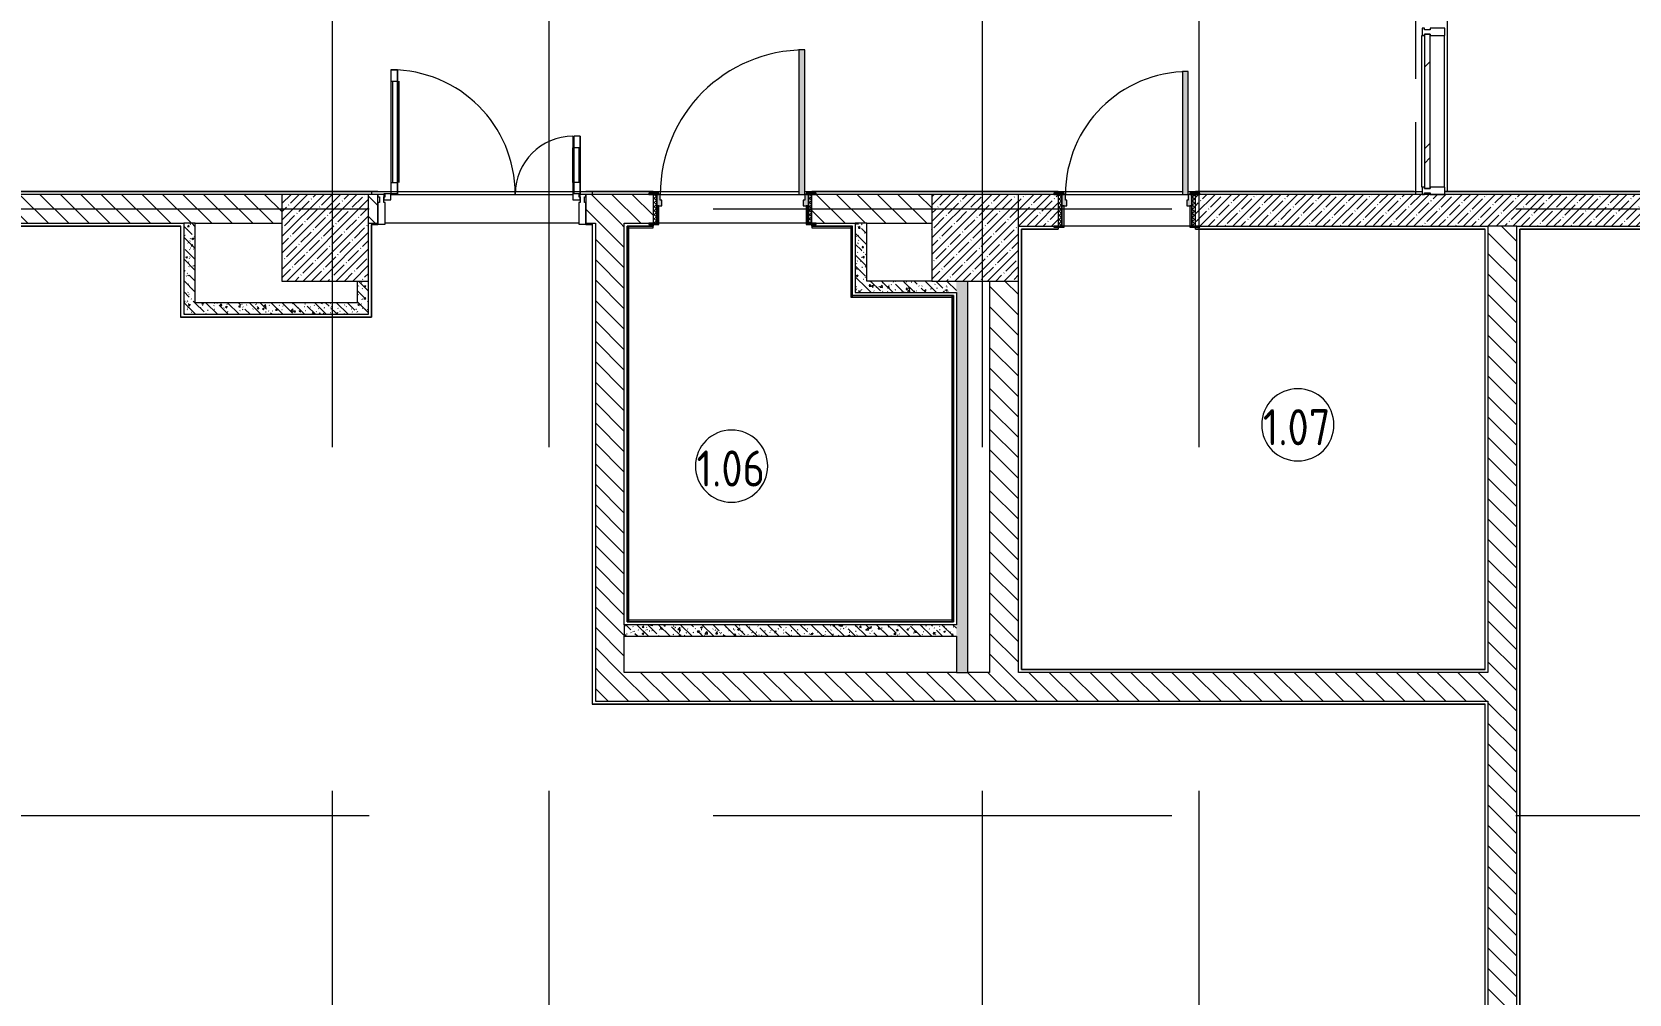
# Model space of a CAD drawing. Header units: millimetres. Extents: x -7229 to 193500, y -8553 to 29000.
# Drawn here: x 146202 to 157260, y 2363 to 9025 of the extents above; entities that cross this region are included whole.
import ezdxf

# ---------------------------------------------------------------- set-up
doc = ezdxf.new("R2010")
doc.units = ezdxf.units.MM
doc.linetypes.add('200_ШТРИХ__ш1_п0_6_', pattern=[800, 500, -300])
doc.linetypes.add('Осевая', pattern=[15875, 3175, -2381.25, 7937.5, -2381.25])
for name, color, linetype, lineweight in [('A-AREA-IDEN', 7, 'Continuous', 9), ('A-DETL-MBND-1', 7, '200_ШТРИХ__ш1_п0_6_', 9), ('A-GLAZ-CURT-2', 7, 'Continuous', 9), ('A-GLAZ-CWMG-3', 7, 'Continuous', 9), ('A-WALL-4', 7, 'Continuous', 13), ('I-WALL-5', 7, 'Continuous', 9), ('S-COLS-2', 7, 'Continuous', 9), ('Оси-2', 7, 'Осевая', 9)]:
    doc.layers.add(name, color=color, linetype=linetype, lineweight=lineweight)
for name, color, linetype, lineweight, true_color in [('A-DETL-GENF-7', 7, 'Continuous', 9, 0xaaaaaa), ('A-DOOR-4', 7, 'Continuous', 9, 0xaaaaaa), ('A-DOOR-5', 7, 'Continuous', 9, 0xe2e2e2), ('A-DOOR-FRAM-4', 7, 'Continuous', 9, 0xe2e2e2), ('A-DOOR-FRAM-5', 7, 'Continuous', 9, 0xaaaaaa), ('A-FLOR-3', 7, 'Continuous', 9, 0xaaaaaa), ('I-WALL-6', 7, 'Continuous', 9, 0x787878)]:
    doc.layers.add(name, color=color, linetype=linetype, lineweight=lineweight, true_color=true_color)
doc.styles.add('GOST Common', font='GOST_Common.ttf', dxfattribs={"width": 0.9, "height": 250})
pattern_1 = [(135, (135772.9, 0), (-70.7107, -70.7107), [])]
pattern_2 = [(135, (135772.9, 0), (-75.43415, -75.43415), [106.68, -17.78, 3.556, -17.78]), (135, (135772.9, 75.39), (-75.43415, -75.43415), []), (50, (135772.9, 0), (127.5292, -11.1576), [13.335, -146.685]), (355, (135772.9, 0), (-24.6697, 133.74), [10.668, -117.348]), (100.451, (135783.52, -0.93), (102.8597, 122.5818), [11.333, -124.663]), (46.184, (135772.9, 35.56), (189.7552, -29.4304), [20.002, -220.027]), (96.636, (135788.7, 33.1), (166.1822, 173.1996), [17, -186.995]), (351.184, (135772.9, 35.56), (166.184, 173.1976), [16.002, -176.022]), (21, (135790.68, 26.67), (106.13027, -71.586), [13.335, -146.685]), (326, (135790.68, 26.67), (43.2619, 128.93175), [10.668, -117.348]), (71.451, (135799.52, 20.7), (149.392, 57.34505), [11.333, -124.663]), (37.5, (135772.895, 0), (2.16223, 59.18836), [3.353, -112.573, 3.353, -115.773, -117.793]), (37.5, (135772.895, 0), (2.16223, 59.18836), [-235.052, 3.353, -114.44]), (7.5, (135772.895, 0), (46.77386, 70.12615), [3.353, -64.567, 3.353, -109.906, -44.894]), (7.5, (135772.895, 0), (46.77386, 70.12615), [-181.178, 3.353, -41.542]), (327.5, (135733.246, 0), (94.91367, -4.01009), [3.353, -41.097, 3.353, -135.331, -184.023]), (327.5, (135733.246, 0), (94.91367, -4.01009), [-183.134, 3.353, -180.67]), (317.5, (135715.47, 0), (103.69057, 17.79882), [3.353, -54.432, 3.353, -88.748, -130.683]), (317.5, (135715.47, 0), (103.69057, 17.79882), [-149.885, 3.353, -127.33])]

# ---------------------------------------------------------------- blocks, each defined once
blk = doc.blocks.new('Прямоугольный импост - Импост структурный с накладкой - 160мм Темный-30756008-План зашивки приборов отопления в осях 1-12')
at = {"layer": 'A-GLAZ-CWMG-3'}
for p, q in [((-50, 0), (-50, 17)), ((-50, 17), (0, 17)), ((-40, 0), (-50, 0)), ((-40, -40), (-40, 0)), ((0, 0), (-10, 0)), ((-10, 0), (-10, -40)), ((0, 17), (0, 0)), ((-50, -140), (-50, -40)), ((-50, -40), (-40, -40)), ((-10, -40), (0, -40)), ((0, -40), (0, -140)), ((0, -140), (-50, -140))]:
    blk.add_line(p, q, dxfattribs=at)
blk = doc.blocks.new('Системная панель - Стекло - 40мм-31920837-План зашивки приборов отопления в осях 1-12')
at = {"layer": 'A-GLAZ-CURT-2'}
h = blk.add_hatch(dxfattribs=at)
h.set_pattern_fill('FP_133', color=256, style=0, pattern_type=2)
h.set_pattern_definition([(135, (8375, -20170.26), (-282.843, -282.843), [200, -600]), (135, (8475, -20370.26), (-282.843, -282.843), [600, -200]), (135, (8575, -19970.26), (-282.843, -282.843), [200, -600])])
h.paths.add_polyline_path([(535, 0), (535, 40), (-535, 40), (-535, 0), (483, 0)])
for p, q in [((535, 40), (-535, 40)), ((-535, 40), (-535, 0)), ((-535, 0), (535, 0)), ((535, 0), (535, 40))]:
    blk.add_line(p, q, dxfattribs=at)
blk = doc.blocks.new('Прямоугольный импост - Импост структурный с накладкой - 160мм Темный-31920697-План зашивки приборов отопления в осях 1-12')
at = {"layer": 'A-GLAZ-CWMG-3'}
for p, q in [((20053, 7950), (20053, 9000)), ((20210, 7950), (20210, 9000))]:
    blk.add_line(p, q, dxfattribs=at)
blk = doc.blocks.new('Прямоугольный импост - Импост структурный с накладкой - 160мм Темный-30755591-План зашивки приборов отопления в осях 1-12')
at = {"layer": 'A-GLAZ-CWMG-3'}
for p, q in [((-25, 0), (-25, 17)), ((-25, 17), (25, 17)), ((-15, 0), (-25, 0)), ((-15, -40), (-15, 0)), ((25, 0), (15, 0)), ((15, 0), (15, -40)), ((25, 17), (25, 0)), ((-25, -140), (-25, -40)), ((-25, -40), (-15, -40)), ((15, -40), (25, -40)), ((25, -40), (25, -140)), ((25, -140), (-25, -140))]:
    blk.add_line(p, q, dxfattribs=at)
blk = doc.blocks.new('BSC_Колонна _Прямоугольная - 600х600-20441433-План зашивки приборов отопления в осях 1-12')
at = {"layer": 'S-COLS-2'}
h = blk.add_hatch(dxfattribs=at)
h.set_pattern_fill('FP_188', color=256, style=0, pattern_type=2)
h.set_pattern_definition([(45, (-12460, -7600), (-57.02463, 57.02463), []), (45, (-12402.975, -7600), (-57.02463, 57.02463), [100.806, -20.161, 3.353, -16.808])])
h.paths.add_polyline_path([(-300, -300), (300, -300), (300, 300), (-300, 300), (-300, -165)])
for p, q in [((300, 300), (-300, 300)), ((-300, 300), (-300, -300)), ((300, -300), (300, 300)), ((-300, -300), (300, -300))]:
    blk.add_line(p, q, dxfattribs=at)
blk = doc.blocks.new('BSC_Колонна _Прямоугольная - 600х600-V188-План зашивки приборов отопления в осях 1-12')
at = {"layer": 'S-COLS-2'}
h = blk.add_hatch(dxfattribs=at)
h.set_pattern_fill('FP_189', color=256, style=0, pattern_type=2)
h.set_pattern_definition([(45, (-16960, -7600), (-57.02463, 57.02463), []), (45, (-16902.975, -7600), (-57.02463, 57.02463), [100.806, -20.161, 3.353, -16.808])])
h.paths.add_polyline_path([(100, -300), (300, -300), (300, 300), (-300, 300), (-300, -300)])
for p, q in [((300, 300), (-300, 300)), ((-300, 300), (-300, -300)), ((300, -300), (300, 300)), ((-300, -300), (300, -300))]:
    blk.add_line(p, q, dxfattribs=at)
blk = doc.blocks.new('110_Дверь_СКБ_1Ст_Внутренняя1 - Д-7_л__950x2100h_Туалет-21784696-План зашивки приборов отопления в осях 1-12')
at = {"layer": 'A-DOOR-4'}
h = blk.add_hatch(dxfattribs=at)
h.set_pattern_fill('FP_57', color=256, style=0, pattern_type=2)
h.set_pattern_definition([(135, (1826.41, 174.685), (-14.14214, -14.14214), []), (225, (1826.41, 174.685), (14.14214, -14.14214), [])])
h.paths.add_polyline_path([(487.5, -110), (487.5, 110), (462.5, 110), (462.5, -110)])
at = {"layer": 'A-DOOR-5'}
h = blk.add_hatch(color=256, dxfattribs=at)
h.paths.add_polyline_path([(447.5, 30), (462.5, 30), (462.5, 110), (437.5, 110), (437.5, 70), (427.5, 70), (427.5, 30), (437.5, 30)])
h.paths.add_polyline_path([(-422.5, 30), (-402.5, 30), (-402.5, 70), (-412.5, 70), (-412.5, 110), (-437.5, 110), (-437.5, 30)])
at = {"layer": 'A-DOOR-FRAM-4'}
for points in [[(414.4, 110), (437.5, 110), (437.5, 960), (397.5, 960), (397.5, 110)], [(-437.5, 110), (-422.5, 110), (-422.5, 118), (-492.5, 118), (-492.5, 110), (-442.4, 110)], [(517.5, 110), (517.5, 118), (447.5, 118), (447.5, 110), (487.5, 110)], [(-422.5, -110), (-422.5, 30), (-437.5, 30), (-437.5, -110)], [(462.5, -110), (462.5, 30), (447.5, 30), (447.5, -110)], [(-461.5, -118), (-422.5, -118), (-422.5, -110), (-492.5, -110), (-492.5, -118), (-462.5, -118)], [(517.5, -118), (517.5, -110), (447.5, -110), (447.5, -118), (492.2, -118)]]:
    blk.add_hatch(color=256, dxfattribs=at).paths.add_polyline_path(points)
at = {"layer": 'A-DOOR-FRAM-5'}
h = blk.add_hatch(dxfattribs=at)
h.set_pattern_fill('FP_58', color=256, style=0, pattern_type=2)
h.set_pattern_definition([(45, (-296.384, 174.685), (-14.1421, 14.1421), []), (135, (-296.384, 174.685), (-14.1421, -14.1421), [])])
h.paths.add_polyline_path([(-460.8, -110), (-437.5, -110), (-437.5, 110), (-462.5, 110), (-462.5, -110)])
at = {"layer": 'A-DOOR-4'}
for p, q in [((437.5, 960), (397.5, 960)), ((397.5, 960), (397.5, 110)), ((437.5, 110), (437.5, 960)), ((397.5, 110), (437.5, 110))]:
    blk.add_line(p, q, dxfattribs=at)
blk.add_arc((437.5, 110), 850, 90, 180, dxfattribs=at)
at = {"layer": 'A-DOOR-FRAM-5'}
for p, q in [((-422.5, 118), (-492.5, 118)), ((-492.5, 118), (-492.5, 110)), ((-422.5, 110), (-422.5, 118)), ((517.5, 118), (447.5, 118)), ((447.5, 118), (447.5, 110)), ((517.5, 110), (517.5, 118)), ((-492.5, 110), (-422.5, 110)), ((-437.5, 110), (-462.5, 110)), ((-462.5, 110), (-462.5, -110)), ((-412.5, 110), (-437.5, 110)), ((-437.5, 110), (-437.5, 30)), ((-437.5, -110), (-437.5, 110)), ((-422.5, 110), (-437.5, 110)), ((-437.5, 110), (-437.5, 109)), ((-437.5, 109), (-422.5, 109)), ((-437.5, 30), (-402.5, 30)), ((-422.5, 30), (-437.5, 30)), ((-437.5, 30), (-437.5, -110)), ((-422.5, 109), (-422.5, 110)), ((-422.5, -110), (-422.5, 30)), ((-412.5, 70), (-412.5, 110)), ((-402.5, 70), (-412.5, 70)), ((-402.5, 30), (-402.5, 70)), ((437.5, 70), (427.5, 70)), ((427.5, 70), (427.5, 30)), ((427.5, 30), (462.5, 30)), ((437.5, 110), (437.5, 70)), ((462.5, 110), (437.5, 110)), ((462.5, 110), (447.5, 110)), ((447.5, 110), (447.5, 109)), ((447.5, 110), (517.5, 110)), ((447.5, 109), (462.5, 109)), ((462.5, 30), (447.5, 30)), ((447.5, 30), (447.5, -110)), ((462.5, 30), (462.5, 110)), ((487.5, 110), (462.5, 110)), ((462.5, 110), (462.5, -110)), ((462.5, 109), (462.5, 110)), ((462.5, -110), (462.5, 30)), ((487.5, -110), (487.5, 110)), ((-422.5, -110), (-492.5, -110)), ((-492.5, -110), (-492.5, -118)), ((-462.5, -110), (-437.5, -110)), ((-437.5, -110), (-422.5, -110)), ((-422.5, -118), (-422.5, -110)), ((447.5, -110), (462.5, -110)), ((517.5, -110), (447.5, -110)), ((447.5, -110), (447.5, -118)), ((462.5, -110), (487.5, -110)), ((517.5, -118), (517.5, -110)), ((-492.5, -118), (-422.5, -118)), ((447.5, -118), (517.5, -118))]:
    blk.add_line(p, q, dxfattribs=at)
blk = doc.blocks.new('110_Дверь_СКБ_1Ст_Внутренняя1 - Д-4 1100x2100h_су мгн-31800557-План зашивки приборов отопления в осях 1-12')
at = {"layer": 'A-DOOR-4'}
h = blk.add_hatch(dxfattribs=at)
h.set_pattern_fill('FP_53', color=256, style=0, pattern_type=2)
h.set_pattern_definition([(135, (1751.41, 164.685), (-14.14214, -14.14214), []), (225, (1751.41, 164.685), (14.14214, -14.14214), [])])
h.paths.add_polyline_path([(562.5, -100), (562.5, 100), (537.5, 100), (537.5, -100)])
at = {"layer": 'A-DOOR-5'}
h = blk.add_hatch(color=256, dxfattribs=at)
h.paths.add_polyline_path([(512.5, 20), (537.5, 20), (537.5, 100), (512.5, 100), (512.5, 60), (502.5, 60), (502.5, 20)])
h.paths.add_polyline_path([(-487.5, 20), (-477.5, 20), (-477.5, 60), (-487.5, 60), (-487.5, 100), (-512.5, 100), (-512.5, 20), (-497.5, 20)])
at = {"layer": 'A-DOOR-FRAM-4'}
for points in [[(472.5, 100), (512.5, 100), (512.5, 1100), (472.5, 1100), (472.5, 100.4)], [(-537.5, 100), (-497.5, 100), (-497.5, 108), (-567.5, 108), (-567.5, 100)], [(-497.5, -100), (-497.5, 20), (-512.5, 20), (-512.5, -100)], [(562.5, 100), (592.5, 100), (592.5, 108), (522.5, 108), (522.5, 100), (537.5, 100)], [(522.5, -100), (537.5, -100), (537.5, 20), (522.5, 20)], [(-536.7, -108), (-497.5, -108), (-497.5, -100), (-567.5, -100), (-567.5, -108), (-537.5, -108)], [(592.5, -108), (592.5, -100), (522.5, -100), (522.5, -108), (562.5, -108)]]:
    blk.add_hatch(color=256, dxfattribs=at).paths.add_polyline_path(points)
at = {"layer": 'A-DOOR-FRAM-5'}
h = blk.add_hatch(dxfattribs=at)
h.set_pattern_fill('FP_54', color=256, style=0, pattern_type=2)
h.set_pattern_definition([(45, (-371.384, 164.685), (-14.1421, 14.1421), []), (135, (-371.384, 164.685), (-14.1421, -14.1421), [])])
h.paths.add_polyline_path([(-536.2, -100), (-512.5, -100), (-512.5, 100), (-537.5, 100), (-537.5, -100)])
at = {"layer": 'A-DOOR-4'}
for p, q in [((512.5, 1100), (472.5, 1100)), ((472.5, 1100), (472.5, 100)), ((512.5, 100), (512.5, 1100)), ((472.5, 100), (512.5, 100))]:
    blk.add_line(p, q, dxfattribs=at)
blk.add_arc((512.5, 100), 1000, 90, 180, dxfattribs=at)
at = {"layer": 'A-DOOR-FRAM-5'}
for p, q in [((-497.5, 108), (-567.5, 108)), ((-567.5, 108), (-567.5, 100)), ((-567.5, 100), (-497.5, 100)), ((-512.5, 100), (-537.5, 100)), ((-537.5, 100), (-537.5, -100)), ((-487.5, 100), (-512.5, 100)), ((-512.5, 100), (-512.5, 20)), ((-512.5, -100), (-512.5, 100)), ((-497.5, 100), (-512.5, 100)), ((-512.5, 100), (-512.5, 99)), ((-512.5, 99), (-497.5, 99)), ((-512.5, 20), (-477.5, 20)), ((-497.5, 20), (-512.5, 20)), ((-512.5, 20), (-512.5, -100)), ((-497.5, 100), (-497.5, 108)), ((-497.5, 99), (-497.5, 100)), ((-497.5, -100), (-497.5, 20)), ((-487.5, 60), (-487.5, 100)), ((-477.5, 60), (-487.5, 60)), ((-477.5, 20), (-477.5, 60)), ((512.5, 60), (502.5, 60)), ((502.5, 60), (502.5, 20)), ((502.5, 20), (537.5, 20)), ((512.5, 100), (512.5, 60)), ((537.5, 100), (512.5, 100)), ((592.5, 108), (522.5, 108)), ((522.5, 108), (522.5, 100)), ((537.5, 100), (522.5, 100)), ((522.5, 100), (522.5, 99)), ((522.5, 100), (592.5, 100)), ((522.5, 99), (537.5, 99)), ((537.5, 20), (522.5, 20)), ((522.5, 20), (522.5, -100)), ((537.5, 20), (537.5, 100)), ((562.5, 100), (537.5, 100)), ((537.5, 100), (537.5, -100)), ((537.5, 99), (537.5, 100)), ((537.5, -100), (537.5, 20)), ((562.5, -100), (562.5, 100)), ((592.5, 100), (592.5, 108)), ((-497.5, -100), (-567.5, -100)), ((-567.5, -100), (-567.5, -108)), ((-567.5, -108), (-497.5, -108)), ((-537.5, -100), (-512.5, -100)), ((-512.5, -100), (-497.5, -100)), ((-497.5, -108), (-497.5, -100)), ((522.5, -100), (537.5, -100)), ((592.5, -100), (522.5, -100)), ((522.5, -100), (522.5, -108)), ((522.5, -108), (592.5, -108)), ((537.5, -100), (562.5, -100)), ((592.5, -108), (592.5, -100))]:
    blk.add_line(p, q, dxfattribs=at)
blk = doc.blocks.new('Прямоугольный импост - Импост структурный с накладкой - 190мм-32633035-План зашивки приборов отопления в осях 1-12')
at = {"layer": 'A-GLAZ-CWMG-3'}
for p, q in [((-50, 40), (-50, 190)), ((-50, 190), (0, 190)), ((0, 190), (0, 40)), ((-40, 40), (-50, 40)), ((-50, -17), (-50, 0)), ((-50, 0), (-40, 0)), ((-40, 0), (-40, 40)), ((-10, 40), (-10, 0)), ((0, 40), (-10, 40)), ((-10, 0), (0, 0)), ((0, 0), (0, -17)), ((0, -17), (-50, -17))]:
    blk.add_line(p, q, dxfattribs=at)
blk = doc.blocks.new('Дверь_Витражная_остекление_ - ВВ-6 остекление-32633143-План зашивки приборов отопления в осях 1-12')
at = {"layer": 'A-DETL-GENF-7'}
for p, q in [((-630, 880), (-585, 880)), ((-630, 880), (-630, 20)), ((-585, 880), (-630, 880)), ((-630, 880), (-630, 20)), ((-630, 800), (-585, 800)), ((-620, 800), (-620, 100)), ((-585, 880), (-585, 20)), ((-585, 20), (-585, 880)), ((-576, 800), (-576, 100)), ((626, 340), (626, 100)), ((680, 420), (635, 420)), ((635, 420), (635, 20)), ((680, 420), (635, 420)), ((635, 420), (635, 20)), ((680, 340), (635, 340)), ((670, 340), (670, 100)), ((680, 420), (680, 20)), ((680, 20), (680, 420)), ((-630, 100), (-585, 100)), ((-585, 20), (-630, 20)), ((-630, 20), (-585, 20)), ((680, 100), (635, 100))]:
    blk.add_line(p, q, dxfattribs=at)
at = {"layer": 'A-DOOR-4'}
for p, q in [((-630, 880), (-630, 20)), ((630, 420), (630, 20)), ((-630, 20), (-680, 20)), ((-680, 20), (-680, -20)), ((-630, -20), (-630, 20)), ((680, 20), (630, 20)), ((630, 20), (630, -20)), ((680, -20), (680, 20)), ((-680, -20), (-630, -20)), ((630, -20), (680, -20))]:
    blk.add_line(p, q, dxfattribs=at)
for centre, radius, start, end in [((-630, 20), 860, 360, 90), ((630, 20), 400, 90, 180)]:
    blk.add_arc(centre, radius, start, end, dxfattribs=at)
blk = doc.blocks.new('Прямоугольный импост - Импост структурный с накладкой - 190мм-33226183-План зашивки приборов отопления в осях 1-12')
at = {"layer": 'A-GLAZ-CWMG-3'}
for p, q in [((0, 190), (-50, 190)), ((-50, 190), (-50, 40)), ((0, 40), (0, 190)), ((-50, 40), (-40, 40)), ((-40, 0), (-50, 0)), ((-50, 0), (-50, -17)), ((-40, 40), (-40, 0)), ((-10, 0), (-10, 40)), ((-10, 40), (0, 40)), ((0, 0), (-10, 0)), ((0, -17), (0, 0)), ((-50, -17), (0, -17))]:
    blk.add_line(p, q, dxfattribs=at)
blk = doc.blocks.new('Марка_Помещения - Номер-25198446-План зашивки приборов отопления в осях 1-12')
at = {"layer": 'A-AREA-IDEN'}
for start, end in [(360, 180), (180, 360)]:
    blk.add_arc((0, 0), 2.5, start, end, dxfattribs=at)

msp = doc.modelspace()

# ---------------------------------------------------------------- hatches: boundary and pattern name
at = {"layer": 'I-WALL-5'}
h = msp.add_hatch(dxfattribs=at)
h.set_pattern_fill('FP_131', color=256, style=0, pattern_type=2)
h.set_pattern_definition(pattern_1)
h.paths.add_polyline_path([(144512.9, 7700), (147932.9, 7700), (147932.9, 7900), (144032.9, 7900), (144032.9, 7700), (144492.1, 7700)])
h = msp.add_hatch(dxfattribs=at)
h.set_pattern_fill('FP_131', color=256, style=0, pattern_type=2)
h.set_pattern_definition(pattern_1)
h.paths.add_polyline_path([(150322.9, 7700), (150502.9, 7700), (150502.9, 7900), (150037.9, 7900), (150037.9, 7700), (150302.9, 7700)])
h.paths.add_polyline_path([(151632.9, 7700), (152432.9, 7700), (152432.9, 7900), (151602.9, 7900), (151602.9, 7700)])
h.paths.add_polyline_path([(148532.9, 7700), (148597.9, 7700), (148597.9, 7900), (148532.9, 7900)])
h = msp.add_hatch(dxfattribs=at)
h.set_pattern_fill('FP_114', color=256, style=0, pattern_type=2)
h.set_pattern_definition([(45, (135772.895, 0), (-57.02463, 57.02463), []), (45, (135829.92, 0), (-57.02463, 57.02463), [100.806, -20.161, 3.353, -16.808])])
h.paths.add_polyline_path([(155539, 7680), (157682.9, 7680), (157682.9, 7900), (154257.9, 7900), (154257.9, 7680), (154287.9, 7680)])
h.paths.add_polyline_path([(153032.9, 7680), (153307.9, 7680), (153307.9, 7900), (153032.9, 7900), (153032.9, 7841.3)])
h = msp.add_hatch(dxfattribs=at)
h.set_pattern_fill('FP_131', color=256, style=0, pattern_type=2)
h.set_pattern_definition(pattern_1)
h.paths.add_polyline_path([(150170.3, 4590), (150302.9, 4590), (150302.9, 7700), (150102.9, 7700), (150102.9, 4590), (150158.2, 4590)])
h = msp.add_hatch(dxfattribs=at)
h.set_pattern_fill('FP_131', color=256, style=0, pattern_type=2)
h.set_pattern_definition(pattern_1)
h.paths.add_polyline_path([(156482.9, 100), (156482.9, 7680), (156282.9, 7680), (156282.9, 100)])
h = msp.add_hatch(dxfattribs=at)
h.set_pattern_fill('FP_131', color=256, style=0, pattern_type=2)
h.set_pattern_definition(pattern_1)
h.paths.add_polyline_path([(152848.6, 4590), (153032.9, 4590), (153032.9, 7300), (152832.9, 7300), (152832.9, 4590)])
h = msp.add_hatch(dxfattribs=at)
h.set_pattern_fill('FP_131', color=256, style=0, pattern_type=2)
h.set_pattern_definition(pattern_1)
h.paths.add_polyline_path([(156262.9, 4390), (156282.9, 4390), (156282.9, 4590), (150102.9, 4590), (150102.9, 4390), (155539, 4390)])
at = {"layer": 'I-WALL-6'}
h = msp.add_hatch(dxfattribs=at)
h.set_pattern_fill('FP_154', color=256, style=0, pattern_type=2)
h.set_pattern_definition(pattern_2)
h.paths.add_polyline_path([(147252.9, 7150), (147332.9, 7150), (147332.9, 7700), (147252.9, 7700), (147252.9, 7271.5)])
h = msp.add_hatch(dxfattribs=at)
h.set_pattern_fill('FP_154', color=256, style=0, pattern_type=2)
h.set_pattern_definition(pattern_2)
h.paths.add_polyline_path([(151982.9, 7220), (151982.9, 7700), (151902.9, 7700), (151902.9, 7220)])
h = msp.add_hatch(dxfattribs=at)
h.set_pattern_fill('FP_154', color=256, style=0, pattern_type=2)
h.set_pattern_definition(pattern_2)
h.paths.add_polyline_path([(148532.9, 7070), (148532.9, 7300), (148452.9, 7300), (148452.9, 7070)])
h = msp.add_hatch(dxfattribs=at)
h.set_pattern_fill('FP_154', color=256, style=0, pattern_type=2)
h.set_pattern_definition(pattern_2)
h.paths.add_polyline_path([(151982.9, 7220), (152602.9, 7220), (152602.9, 7300), (151982.9, 7300), (151982.9, 7274)])
h = msp.add_hatch(dxfattribs=at)
h.set_pattern_fill('FP_154', color=256, style=0, pattern_type=2)
h.set_pattern_definition(pattern_2)
h.paths.add_polyline_path([(152602.9, 4590), (152682.9, 4590), (152682.9, 7300), (152602.9, 7300), (152602.9, 4840)])
h = msp.add_hatch(dxfattribs=at)
h.set_pattern_fill('FP_154', color=256, style=0, pattern_type=2)
h.set_pattern_definition(pattern_2)
h.paths.add_polyline_path([(147467.7, 7070), (148452.9, 7070), (148452.9, 7150), (147252.9, 7150), (147252.9, 7070)])
h = msp.add_hatch(dxfattribs=at)
h.set_pattern_fill('FP_154', color=256, style=0, pattern_type=2)
h.set_pattern_definition(pattern_2)
h.paths.add_polyline_path([(152262.9, 4840), (152602.9, 4840), (152602.9, 4920), (150302.9, 4920), (150302.9, 4840), (151882.9, 4840)])

# ---------------------------------------------------------------- linework, layer by layer
at = {"layer": 'A-DETL-MBND-1'}
msp.add_line((155782.9, 7900), (155782.9, 10868.5), dxfattribs=at)
at = {"layer": 'A-FLOR-3'}
for p, q in [((156002.9, 7920), (156002.9, 11900)), ((139502.9, 7920), (151512.9, 7920)), ((148552.9, 7920), (148552.9, 7900)), ((150082.9, 7900), (150082.9, 7920)), ((150502.9, 7920), (150502.9, 7908)), ((151552.9, 7920), (154167.9, 7920)), ((151602.9, 7908), (151602.9, 7920)), ((153307.9, 7920), (153307.9, 7908)), ((154207.9, 7920), (155826.2, 7920)), ((154257.9, 7908), (154257.9, 7920)), ((147232.9, 7680), (144532.9, 7680)), ((147232.9, 7050), (147232.9, 7680)), ((148552.9, 7700), (148552.9, 7690)), ((150082.9, 7690), (150082.9, 7700)), ((150502.9, 7692), (150502.9, 7680)), ((151602.9, 7680), (151602.9, 7692)), ((153307.9, 7660), (153052.9, 7660)), ((153052.9, 7660), (153052.9, 4610)), ((153307.9, 7672), (153307.9, 7660)), ((154257.9, 7660), (154257.9, 7672)), ((156262.9, 7660), (154257.9, 7660)), ((156262.9, 4610), (156262.9, 7660)), ((157662.9, 7660), (156502.9, 7660)), ((148552.9, 7050), (147232.9, 7050)), ((153052.9, 4610), (156262.9, 4610)), ((156262.9, 4370), (150082.9, 4370))]:
    msp.add_line(p, q, dxfattribs=at)
at = {"layer": 'A-WALL-4'}
for p, q in [((147332.9, 7700), (147252.9, 7700)), ((150333.9, 7680), (150322.9, 7680)), ((150322.9, 7680), (150322.9, 7669)), ((151882.9, 7680), (151871.9, 7680)), ((151882.9, 7669), (151882.9, 7680)), ((151982.9, 7700), (151902.9, 7700)), ((156482.9, 7680), (156282.9, 7680)), ((156503.9, 7659), (156502.9, 7659)), ((152582.9, 7200), (152571.9, 7200)), ((152582.9, 7189), (152582.9, 7200)), ((150302.9, 4920), (150302.9, 4840)), ((150322.9, 4951), (150322.9, 4940)), ((150322.9, 4940), (150333.9, 4940)), ((152571.9, 4940), (152582.9, 4940)), ((152582.9, 4940), (152582.9, 4951)), ((152602.9, 4590), (152682.9, 4590))]:
    msp.add_line(p, q, dxfattribs=at)
at = {"layer": 'I-WALL-5'}
for p, q in [((148597.9, 7921), (143432.9, 7921)), ((147932.9, 7900), (144032.9, 7900)), ((148597.9, 7900), (148532.9, 7900)), ((148597.9, 7920), (148597.9, 7921)), ((148597.9, 7700), (148597.9, 7900)), ((148687.9, 7900), (149947.9, 7900)), ((150502.9, 7921), (150037.9, 7921)), ((150037.9, 7921), (150037.9, 7920)), ((150472.9, 7900), (150037.9, 7900)), ((150037.9, 7900), (150037.9, 7700)), ((150502.9, 7920), (150502.9, 7921)), ((150552.9, 7900), (151512.9, 7900)), ((153307.9, 7921), (151602.9, 7921)), ((151602.9, 7921), (151602.9, 7920)), ((152432.9, 7900), (151632.9, 7900)), ((153277.9, 7900), (153032.9, 7900)), ((153307.9, 7920), (153307.9, 7921)), ((153357.9, 7900), (154167.9, 7900)), ((155772.9, 7921), (154257.9, 7921)), ((154257.9, 7921), (154257.9, 7920)), ((157682.9, 7900), (154287.9, 7900)), ((155772.9, 7920), (155772.9, 7921)), ((158282.9, 7921), (155982.9, 7921)), ((155982.9, 7921), (155982.9, 7920)), ((155982.9, 7920), (158282.9, 7920)), ((144512.9, 7700), (147252.9, 7700)), ((144533.9, 7679), (147231.9, 7679)), ((147231.9, 7679), (147231.9, 7049)), ((147252.9, 7700), (147252.9, 7070)), ((147332.9, 7700), (147932.9, 7700)), ((147332.9, 7150), (147332.9, 7700)), ((148532.9, 7700), (148597.9, 7700)), ((148552.9, 7690), (148552.9, 7050)), ((148553.9, 7690), (148552.9, 7690)), ((148553.9, 7049), (148553.9, 7690)), ((148597.9, 7693), (148557.9, 7693)), ((148557.9, 7693), (148557.9, 7692)), ((148557.9, 7692), (148597.9, 7692)), ((148597.9, 7692), (148597.9, 7693)), ((149987.9, 7700), (148647.9, 7700)), ((150037.9, 7700), (150102.9, 7700)), ((150082.9, 7693), (150037.9, 7693)), ((150037.9, 7693), (150037.9, 7692)), ((150037.9, 7692), (150082.9, 7692)), ((150082.9, 7690), (150081.9, 7690)), ((150081.9, 7690), (150081.9, 4369)), ((150082.9, 4370), (150082.9, 7690)), ((150102.9, 7700), (150102.9, 4390)), ((150302.9, 7700), (150472.9, 7700)), ((150302.9, 4920), (150302.9, 7700)), ((150322.9, 7669), (150322.9, 4951)), ((150322.9, 7669), (150502.9, 7669)), ((150323.9, 7679), (150502.9, 7679)), ((150323.9, 4941), (150323.9, 7679)), ((150502.9, 7680), (150333.9, 7680)), ((150333.9, 4940), (150333.9, 7680)), ((150502.9, 7669), (150502.9, 7680)), ((151562.9, 7700), (150542.9, 7700)), ((151871.9, 7680), (151602.9, 7680)), ((151602.9, 7680), (151602.9, 7669)), ((151602.9, 7679), (151881.9, 7679)), ((151602.9, 7669), (151882.9, 7669)), ((151632.9, 7700), (151902.9, 7700)), ((151871.9, 7680), (151871.9, 7189)), ((151881.9, 7679), (151881.9, 7199)), ((151882.9, 7189), (151882.9, 7669)), ((151902.9, 7700), (151902.9, 7220)), ((151982.9, 7700), (152432.9, 7700)), ((151982.9, 7300), (151982.9, 7700)), ((153032.9, 7680), (153277.9, 7680)), ((153053.9, 4611), (153053.9, 7659)), ((153053.9, 7659), (153307.9, 7659)), ((153307.9, 7659), (153307.9, 7660)), ((154217.9, 7680), (153347.9, 7680)), ((154257.9, 7660), (154257.9, 7659)), ((154257.9, 7659), (156261.9, 7659)), ((154287.9, 7680), (156282.9, 7680)), ((156261.9, 7659), (156261.9, 4611)), ((156282.9, 7680), (156282.9, 4590)), ((156482.9, 100), (156482.9, 7680)), ((156482.9, 7680), (157682.9, 7680)), ((156502.9, 7660), (156502.9, 140)), ((156503.9, 7659), (157661.9, 7659)), ((156503.9, 140), (156503.9, 7659)), ((148452.9, 7300), (148452.9, 7150)), ((148532.9, 7070), (148532.9, 7300)), ((152432.9, 7300), (151982.9, 7300)), ((152682.9, 4590), (152682.9, 7300)), ((152832.9, 7300), (152832.9, 4590)), ((153032.9, 4590), (153032.9, 7300)), ((151871.9, 7189), (152582.9, 7189)), ((151881.9, 7199), (152581.9, 7199)), ((152571.9, 7200), (151882.9, 7200)), ((151902.9, 7220), (152602.9, 7220)), ((152571.9, 7200), (152571.9, 4940)), ((152581.9, 7199), (152581.9, 4941)), ((152582.9, 4951), (152582.9, 7189)), ((152602.9, 7220), (152602.9, 4920)), ((148452.9, 7150), (147332.9, 7150)), ((147231.9, 7049), (148553.9, 7049)), ((147252.9, 7070), (148532.9, 7070)), ((152602.9, 4920), (150302.9, 4920)), ((152582.9, 4951), (150322.9, 4951)), ((152581.9, 4941), (150323.9, 4941)), ((150333.9, 4940), (152571.9, 4940)), ((150302.9, 4840), (152602.9, 4840)), ((150302.9, 4590), (150302.9, 4840)), ((152602.9, 4840), (152602.9, 4590)), ((152602.9, 4590), (150302.9, 4590)), ((152832.9, 4590), (152682.9, 4590)), ((156282.9, 4590), (153032.9, 4590)), ((156261.9, 4611), (153053.9, 4611)), ((150081.9, 4369), (156261.9, 4369)), ((150102.9, 4390), (156282.9, 4390)), ((156261.9, 4369), (156261.9, 141)), ((156262.9, 140), (156262.9, 4370)), ((156282.9, 4390), (156282.9, 100))]:
    msp.add_line(p, q, dxfattribs=at)
at = {"layer": 'Оси-2'}
for p, q in [((148282.9, 593.7), (148282.9, 24898.1)), ((149782.9, 593.7), (149782.9, 24898.1)), ((152782.9, 593.7), (152782.9, 24898.1)), ((154282.9, 593.7), (154282.9, 24898.1)), ((135044.1, 7800), (171808.9, 7800)), ((135044.1, 3600), (171808.9, 3600))]:
    msp.add_line(p, q, dxfattribs=at)

# ---------------------------------------------------------------- block references
at = {"layer": 'A-AREA-IDEN', "xscale": 99.99999999999993, "yscale": 99.99999999999993, "zscale": 99.99999999999993}
for p in [(154966.3, 6304.3), (151046.2, 6018.5)]:
    msp.add_blockref('Марка_Помещения - Номер-25198446-План зашивки приборов отопления в осях 1-12', p, dxfattribs=at)
at = {"layer": 'A-DOOR-4'}
for name, p in [('110_Дверь_СКБ_1Ст_Внутренняя1 - Д-4 1100x2100h_су мгн-31800557-План зашивки приборов отопления в осях 1-12', (151040.4, 7800)), ('Дверь_Витражная_остекление_ - ВВ-6 остекление-32633143-План зашивки приборов отопления в осях 1-12', (149317.9, 7883)), ('110_Дверь_СКБ_1Ст_Внутренняя1 - Д-7_л__950x2100h_Туалет-21784696-План зашивки приборов отопления в осях 1-12', (153770.4, 7790))]:
    msp.add_blockref(name, p, dxfattribs=at)
at = {"layer": 'A-GLAZ-CURT-2', "rotation": 269.9999999999999}
msp.add_blockref('Системная панель - Стекло - 40мм-31920837-План зашивки приборов отопления в осях 1-12', (155843.2, 8475), dxfattribs=at)
at = {"layer": 'A-GLAZ-CWMG-3', "extrusion": (0, 0, -1)}
for name, p, rotation in [('Прямоугольный импост - Импост структурный с накладкой - 160мм Темный-30755591-План зашивки приборов отопления в осях 1-12', (-155843.2, 9025), 270.0000000000001), ('Прямоугольный импост - Импост структурный с накладкой - 190мм-32633035-План зашивки приборов отопления в осях 1-12', (-150037.9, 7883), 180), ('Прямоугольный импост - Импост структурный с накладкой - 160мм Темный-30756008-План зашивки приборов отопления в осях 1-12', (-155843.2, 7900), 270.0000000000001)]:
    msp.add_blockref(name, p, dxfattribs=dict(at, rotation=rotation))
at = {"layer": 'A-GLAZ-CWMG-3'}
msp.add_blockref('Прямоугольный импост - Импост структурный с накладкой - 160мм Темный-31920697-План зашивки приборов отопления в осях 1-12', (135772.9, 0), dxfattribs=at)
at = {"layer": 'A-GLAZ-CWMG-3', "rotation": 180}
msp.add_blockref('Прямоугольный импост - Импост структурный с накладкой - 190мм-33226183-План зашивки приборов отопления в осях 1-12', (148597.9, 7883), dxfattribs=at)
at = {"layer": 'S-COLS-2'}
for name, p in [('BSC_Колонна _Прямоугольная - 600х600-20441433-План зашивки приборов отопления в осях 1-12', (148232.9, 7600)), ('BSC_Колонна _Прямоугольная - 600х600-V188-План зашивки приборов отопления в осях 1-12', (152732.9, 7600))]:
    msp.add_blockref(name, p, dxfattribs=at)

# ---------------------------------------------------------------- texts
at = {"layer": 'A-AREA-IDEN', "char_height": 250, "width": 606.076, "attachment_point": 1, "style": 'GOST Common'}
for s, insert in [('1.07', (154724.4, 6412.9)), ('1.06', (150804.3, 6127))]:
    msp.add_mtext(s, dxfattribs=dict(at, insert=insert))

doc.saveas('drawing.dxf')
